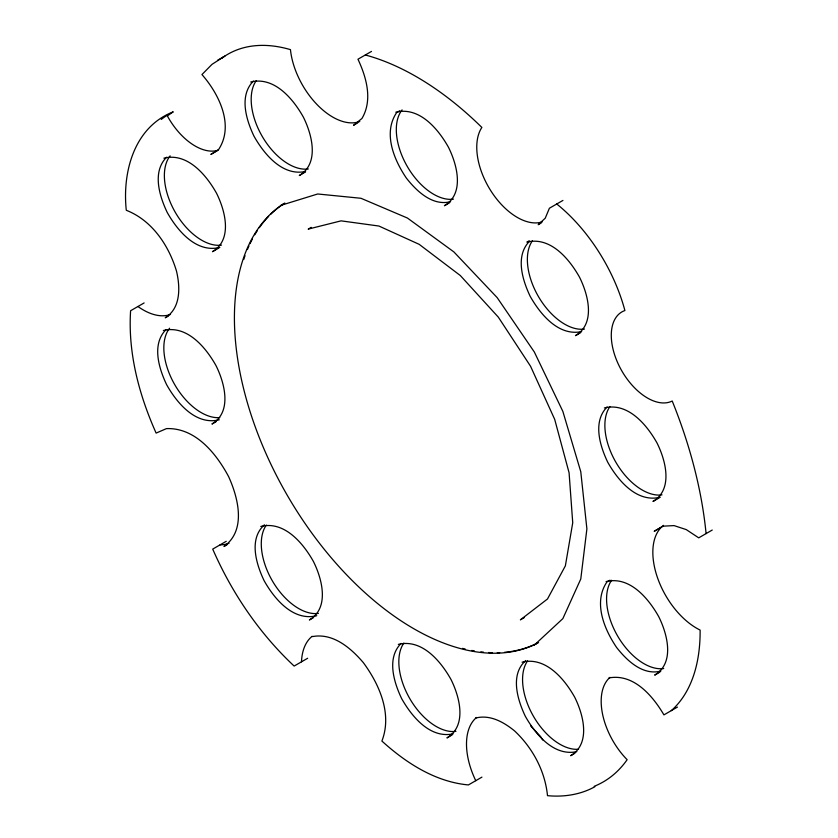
<?xml version="1.0" encoding="UTF-8"?>
<svg xmlns="http://www.w3.org/2000/svg" width="838" height="838" viewBox="0 0 838 838"><rect width="100%" height="100%" fill="white"/><g stroke="black" fill="none" stroke-linecap="round" stroke-linejoin="round"><path stroke-width="1.26" d="M534.33 645.082L562.853 618.622L580.776 578.995L586.893 528.893L580.776 471.721L562.853 411.385L534.33 352.002L497.154 297.605L453.871 251.913L407.425 218.037L360.969 198.281L317.686 193.987L280.521 205.467M224.972 55.999L211.972 64.379L201.958 74.561C218.938 93.929 234.525 125.323 218.613 149.531L210.851 154.443L217.147 150.809M253.401 81.066C238.84 95.731 246.173 119.782 253.998 136.206C264.169 154.192 282.333 176.378 305.472 171.486M166.584 157.219C152.024 171.884 159.356 195.935 167.181 212.37C177.467 230.712 196.27 253.233 219.818 247.44M166.05 329.575C151.479 344.24 158.822 368.301 166.647 384.726C176.933 403.068 195.736 425.589 219.284 419.796M529.585 241.176C515.014 255.841 522.357 279.892 530.182 296.327C540.353 314.313 558.517 336.488 581.656 331.597M264.431 524.829C248.53 538.886 256.198 564.11 264.096 580.64C274.382 598.981 293.185 621.513 316.743 615.71M607.089 406.996C592.529 421.661 599.861 445.722 607.686 462.147C617.973 480.488 636.775 503.01 660.323 497.217M401.046 643.448C386.486 658.113 393.818 682.163 401.643 698.599C411.814 716.584 429.988 738.76 453.128 733.868M525.709 660.574C509.808 674.621 517.475 699.845 525.374 716.375C535.545 734.36 553.709 756.546 576.848 751.655M167.411 115.885L173.246 111.831C134.049 127.104 122.222 172.146 126.287 210.275C152.066 220.352 168.815 245.44 176.504 271.145C180.254 287.005 180.998 308.091 165.254 317.78L168.407 315.957M371.485 51.422L357.962 59.226C366.426 77.347 372.91 99.984 361.953 118.472L353.552 125.291L357.753 122.861M399.757 110.794L396.667 112.575C382.788 132.98 393.944 159.786 406.378 178.106C416.675 191.221 432.471 206.316 450.603 201.686M305.587 171.895L299.292 175.53C319.707 163.379 312.019 134.478 303.346 117.079C293.059 98.737 274.246 76.216 250.698 82.009M218.77 248.048L212.475 251.683C232.88 239.532 225.202 210.631 216.529 193.232C206.242 174.891 187.429 152.369 163.881 158.162M144.126 302.937L130.602 310.741C127.858 352.903 139.024 394.845 156.119 433.089L166.49 428.606C195.401 427.548 216.183 453.389 228.606 476.592C238.275 497.866 246.529 530.433 223.987 546.481L227.14 544.658M311.212 227.36L308.185 229.109L341.087 220.855L378.923 226.04L419.189 244.34L460.324 275.545L498.327 317.152L530.538 366.227L554.683 419.346L569.086 472.779L572.731 522.786L565.367 565.86L547.497 598.981L520.388 619.837L524.42 617.501M449.671 202.691L444.423 205.719C464.828 193.568 457.15 164.677 448.466 147.268C438.18 128.926 419.377 106.405 395.829 112.198M562.927 200.429L549.403 208.233L545.234 218.215L538.206 224.699L541.358 222.877M216.141 421.619L211.941 424.038C232.346 411.887 224.668 382.997 215.995 365.588C205.708 347.246 186.895 324.725 163.347 330.518M528.977 240.904L526.882 242.119C550.43 236.326 569.243 258.848 579.519 277.189C588.203 294.588 595.881 323.489 575.476 335.64L580.724 332.613M226.239 541.296L212.716 549.1C231.833 592.895 259.204 633.329 294.138 666.063L307.661 658.259M313.59 617.533L309.39 619.963C329.795 607.801 322.117 578.911 313.443 561.512C303.157 543.171 284.344 520.639 260.796 526.432M659.276 497.824L652.98 501.459C673.385 489.308 665.707 460.418 657.034 443.009C646.747 424.667 627.934 402.146 604.387 407.938M661.559 527.05L654.206 531.292L663.047 526.18L674.024 525.594L686.249 529.595L698.724 537.849L712.248 530.035M610.012 580.189L606.922 581.97C593.042 602.375 604.208 629.181 616.632 647.502C626.929 660.616 642.725 675.711 660.857 671.081M452.195 734.884L446.937 737.911C467.353 725.76 459.674 696.86 450.991 679.461C440.704 661.119 421.902 638.598 398.354 644.391M659.925 672.086L654.677 675.114C675.082 662.963 667.404 634.062 658.731 616.663C648.444 598.322 629.631 575.8 606.084 581.593M481.934 777.119L468.411 784.934C435.268 781.896 406.001 762.915 381.898 741.054C392.394 714.028 379.457 684.416 363.252 662.533C350.745 647.931 333.063 632.732 312.417 636.587M574.868 753.268L570.668 755.698C591.083 743.547 583.395 714.646 574.721 697.247C564.435 678.906 545.622 656.384 522.074 662.177M677.45 707.083L663.926 714.887C652.739 695.833 633.685 673.406 609.079 677.911M217.629 60.242L223.673 56.775M594.865 786.746C580.525 794.707 563.702 797.231 547.497 795.66C545.035 770.887 532.622 747.873 514.584 730.914C503.722 722.105 490.136 714.364 475.701 718.03M530.622 725.823L540.657 736.675L542.71 739.954M359.795 121.489A60.252 34.787 60 0 1 316.984 104.509A60.252 34.787 60 0 1 290.451 49.631A189.189 109.223 60 0 0 222.101 57.99M365.316 54.983A278.918 161.032 60 0 1 481.86 127.439A57.309 33.091 60 0 0 490.984 191.033A57.309 33.091 60 0 0 542.312 221.861M556.746 203.99A129.062 74.519 60 0 1 624.907 310.542A51.181 29.55 60 0 0 620.099 367.767A51.181 29.55 60 0 0 672.212 401.014A343.528 198.334 60 0 1 706.078 533.607M663.507 525.374A61.991 35.793 60 0 0 657.558 577.885A61.991 35.793 60 0 0 700.118 630.071A188.623 108.898 60 0 1 671.269 710.645M609.991 677.355A56.89 32.85 60 0 0 627.138 759.699A212.15 122.484 60 0 1 594.173 786.337M218.205 150.201A53.328 30.786 60 0 1 167.076 115.393A169.056 97.606 60 0 0 161.242 119.446M170.512 314.428A60.985 35.217 60 0 1 137.945 306.499M229.057 543.265A66.192 38.213 60 0 1 220.069 544.857M301.491 661.821A64.997 37.521 60 0 1 312.155 636.293M475.764 780.691A62.546 36.107 60 0 1 476.539 717.464M537.2 643.249A253.809 146.535 60 0 1 504.507 652.31M499.72 652.624A253.809 146.535 60 0 1 497.28 652.708M492.325 652.697A253.809 146.535 60 0 1 488.554 652.54M483.453 652.142A253.809 146.535 60 0 1 480.876 651.859M474.381 650.917A253.809 146.535 60 0 1 471.763 650.445M465.184 649.031A253.809 146.535 60 0 1 462.545 648.371M243.732 259.508A253.809 146.535 60 0 1 245.031 255.716M247.409 249.567A253.809 146.535 60 0 1 248.959 245.995M250.049 243.659A253.809 146.535 60 0 1 252.322 239.134M254.762 234.797A253.809 146.535 60 0 1 257.329 230.649M259.34 227.674A253.809 146.535 60 0 1 268.642 216.351M270.485 214.476A253.809 146.535 60 0 1 283.548 203.896M453.442 199.13A52.804 30.482 60 0 1 407.184 166.291A52.804 30.482 60 0 1 402.083 109.904M308.311 168.941A52.804 30.482 60 0 1 262.556 136.95A52.804 30.482 60 0 1 256.229 80.678M221.494 245.094A52.804 30.482 60 0 1 175.247 212.255A52.804 30.482 60 0 1 170.135 155.868M219.755 417.596A52.804 30.482 60 0 1 174.22 383.752A52.804 30.482 60 0 1 169.601 328.224M584.495 329.051A52.804 30.482 60 0 1 538.74 297.071A52.804 30.482 60 0 1 532.413 240.789M661.999 494.87A52.804 30.482 60 0 1 616.244 462.89A52.804 30.482 60 0 1 609.917 406.608M318.409 613.374A52.804 30.482 60 0 1 272.654 581.383A52.804 30.482 60 0 1 266.327 525.101M455.966 731.323A52.804 30.482 60 0 1 410.211 699.342A52.804 30.482 60 0 1 403.874 643.06M663.696 668.525A52.804 30.482 60 0 1 617.941 636.545A52.804 30.482 60 0 1 611.614 580.263M578.492 749.245A52.804 30.482 60 0 1 533.439 716.26A52.804 30.482 60 0 1 527.605 660.847M538.583 642.578A253.809 146.535 60 0 1 286.984 494.808A253.809 146.535 60 0 1 284.805 203.026"/></g></svg>
